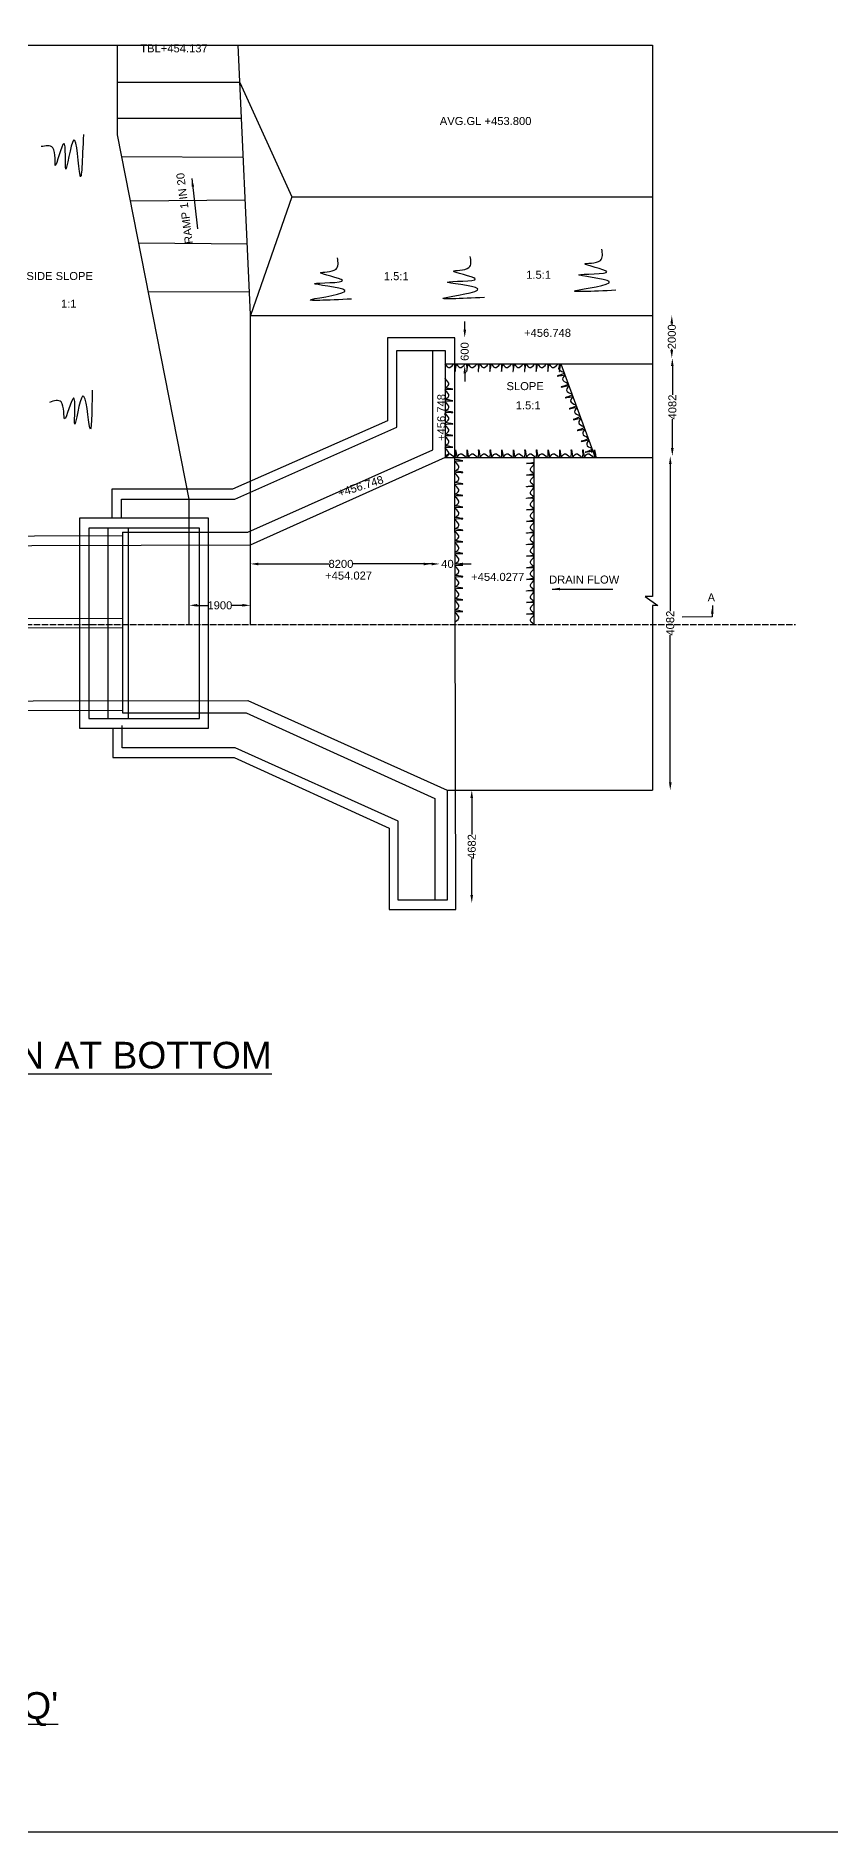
# Model space of a CAD drawing. Header units: millimetres. Extents: x -53216474 to -53196933, y 22129515 to 22144842.
# Drawn here: x -53209351 to -53204884, y 22129515 to 22139614 of the extents above; entities that cross this region are included whole.
import ezdxf

# ---------------------------------------------------------------- set-up
doc = ezdxf.new("R2010")
doc.units = ezdxf.units.MM
doc.header["$MEASUREMENT"] = 0
doc.header["$PDMODE"] = 32
doc.header["$PDSIZE"] = 28
doc.linetypes.add('ACAD_ISO02W100', pattern=[15, 12, -3])
for name, color, linetype in [('DIMENSION', 7, 'Continuous'), ('DRAWING', 2, 'Continuous'), ('TEXT', 7, 'Continuous')]:
    doc.layers.add(name, color=color, linetype=linetype)
doc.styles.get("Standard").update_dxf_attribs({"font": 'arial.ttf', "height": 45})
doc.dimstyles.get("Standard").update_dxf_attribs({"dimtxt": 45, "dimasz": 45, "dimexe": 0.18, "dimexo": 0.0625, "dimgap": 0.09, "dimtad": 0, "dimdec": 0, "dimzin": 0, "dimdsep": 46, "dimtxsty": 'Standard', "dimcen": 0.09, "dimse1": 1, "dimse2": 1, "dimadec": 0, "dimazin": 0, "dimtfac": 1, "dimtdec": 0, "dimtofl": 0, "dimtmove": 0, "dimatfit": 3, "dimfxl": 1, "dimtolj": 1, "dimtzin": 0, "dimarcsym": 0})

# ---------------------------------------------------------------- blocks, each defined once
blk = doc.blocks.new('*D102')
at = {"layer": 'Defpoints', "color": 0, "transparency": 16777216}
for p in [(-53208488, 22136423), (-53208144, 22136412), (-53208144, 22136412)]:
    blk.add_point(p, dxfattribs=at)
at = {"layer": 'DIMENSION', "color": 0, "lineweight": -2, "transparency": 16777216}
for p, q in [((-53208443, 22136412), (-53208381, 22136412)), ((-53208189, 22136412), (-53208251, 22136412))]:
    blk.add_line(p, q, dxfattribs=at)
at = {"layer": 'DIMENSION', "color": 0, "transparency": 16777216}
for points in [[(-53208443, 22136420), (-53208443, 22136405), (-53208488, 22136412)], [(-53208189, 22136420), (-53208189, 22136405), (-53208144, 22136412)]]:
    blk.add_solid(points, dxfattribs=at)
at = {"layer": 'DIMENSION', "color": 0, "transparency": 16777216, "insert": (-53208316, 22136412), "char_height": 45, "attachment_point": 5}
blk.add_mtext('\\A1;1900', dxfattribs=at)
blk = doc.blocks.new('*D103')
at = {"layer": 'Defpoints', "color": 0, "transparency": 16777216}
for p in [(-53207080, 22136644), (-53206993, 22136645), (-53206993, 22136645)]:
    blk.add_point(p, dxfattribs=at)
at = {"layer": 'DIMENSION', "color": 0, "lineweight": -2, "transparency": 16777216}
for p, q in [((-53207125, 22136645), (-53207170, 22136645)), ((-53206948, 22136645), (-53206903, 22136645))]:
    blk.add_line(p, q, dxfattribs=at)
at = {"layer": 'DIMENSION', "color": 0, "transparency": 16777216}
for points in [[(-53207125, 22136652), (-53207125, 22136637), (-53207080, 22136645)], [(-53206948, 22136652), (-53206948, 22136637), (-53206993, 22136645)]]:
    blk.add_solid(points, dxfattribs=at)
at = {"layer": 'DIMENSION', "color": 0, "transparency": 16777216, "insert": (-53207036, 22136645), "char_height": 45, "attachment_point": 5}
blk.add_mtext('\\A1;40', dxfattribs=at)
blk = doc.blocks.new('*D104')
at = {"layer": 'Defpoints', "color": 0, "transparency": 16777216}
for p in [(-53206901, 22135373), (-53206908, 22134739), (-53206899, 22134739)]:
    blk.add_point(p, dxfattribs=at)
at = {"layer": 'DIMENSION', "color": 0, "lineweight": -2, "transparency": 16777216}
for p, q in [((-53206899, 22135328), (-53206899, 22135124)), ((-53206899, 22134784), (-53206899, 22134988))]:
    blk.add_line(p, q, dxfattribs=at)
at = {"layer": 'DIMENSION', "color": 0, "transparency": 16777216}
for points in [[(-53206907, 22135328), (-53206892, 22135328), (-53206899, 22135373)], [(-53206907, 22134784), (-53206892, 22134784), (-53206899, 22134739)]]:
    blk.add_solid(points, dxfattribs=at)
at = {"layer": 'DIMENSION', "color": 0, "transparency": 16777216, "insert": (-53206899, 22135056), "char_height": 45, "attachment_point": 5, "rotation": 90}
blk.add_mtext('\\A1;4682', dxfattribs=at)
blk = doc.blocks.new('*D105')
at = {"layer": 'Defpoints', "color": 0, "transparency": 16777216}
for p in [(-53205783, 22137251), (-53205768, 22137251), (-53205780, 22135372)]:
    blk.add_point(p, dxfattribs=at)
at = {"layer": 'DIMENSION', "color": 0, "lineweight": -2, "transparency": 16777216}
for p, q in [((-53205783, 22137206), (-53205783, 22136380)), ((-53205783, 22135417), (-53205783, 22136244))]:
    blk.add_line(p, q, dxfattribs=at)
at = {"layer": 'DIMENSION', "color": 0, "transparency": 16777216}
for points in [[(-53205790, 22137206), (-53205775, 22137206), (-53205783, 22137251)], [(-53205790, 22135417), (-53205775, 22135417), (-53205783, 22135372)]]:
    blk.add_solid(points, dxfattribs=at)
at = {"layer": 'DIMENSION', "color": 0, "transparency": 16777216, "insert": (-53205783, 22136312), "char_height": 45, "attachment_point": 5, "rotation": 90}
blk.add_mtext('\\A1;4082', dxfattribs=at)
blk = doc.blocks.new('*D106')
at = {"layer": 'Defpoints', "color": 0, "transparency": 16777216}
for p in [(-53205777, 22137802), (-53205771, 22137802), (-53205783, 22137251)]:
    blk.add_point(p, dxfattribs=at)
at = {"layer": 'DIMENSION', "color": 0, "lineweight": -2, "transparency": 16777216}
for p, q in [((-53205771, 22137757), (-53205771, 22137595)), ((-53205771, 22137296), (-53205771, 22137459))]:
    blk.add_line(p, q, dxfattribs=at)
at = {"layer": 'DIMENSION', "color": 0, "transparency": 16777216}
for points in [[(-53205779, 22137757), (-53205764, 22137757), (-53205771, 22137802)], [(-53205779, 22137296), (-53205764, 22137296), (-53205771, 22137251)]]:
    blk.add_solid(points, dxfattribs=at)
at = {"layer": 'DIMENSION', "color": 0, "transparency": 16777216, "insert": (-53205771, 22137527), "char_height": 45, "attachment_point": 5, "rotation": 90}
blk.add_mtext('\\A1;4082', dxfattribs=at)
blk = doc.blocks.new('*D107')
at = {"layer": 'Defpoints', "color": 0, "transparency": 16777216}
for p in [(-53205774, 22138042), (-53205774, 22138042), (-53205771, 22137802)]:
    blk.add_point(p, dxfattribs=at)
at = {"layer": 'DIMENSION', "color": 0, "lineweight": -2, "transparency": 16777216}
for p, q in [((-53205774, 22137997), (-53205774, 22137989)), ((-53205774, 22137847), (-53205774, 22137854))]:
    blk.add_line(p, q, dxfattribs=at)
at = {"layer": 'DIMENSION', "color": 0, "transparency": 16777216}
for points in [[(-53205782, 22137997), (-53205767, 22137997), (-53205774, 22138042)], [(-53205782, 22137847), (-53205767, 22137847), (-53205774, 22137802)]]:
    blk.add_solid(points, dxfattribs=at)
at = {"layer": 'DIMENSION', "color": 0, "transparency": 16777216, "insert": (-53205774, 22137922), "char_height": 45, "attachment_point": 5, "rotation": 90}
blk.add_mtext('\\A1;2000', dxfattribs=at)
blk = doc.blocks.new('*D108')
at = {"layer": 'Defpoints', "color": 0, "transparency": 16777216}
for p in [(-53206993, 22137917), (-53206939, 22137917), (-53206993, 22137761)]:
    blk.add_point(p, dxfattribs=at)
at = {"layer": 'DIMENSION', "color": 0, "lineweight": -2, "transparency": 16777216}
for p, q in [((-53206939, 22137962), (-53206939, 22138007)), ((-53206939, 22137716), (-53206939, 22137671))]:
    blk.add_line(p, q, dxfattribs=at)
at = {"layer": 'DIMENSION', "color": 0, "transparency": 16777216}
for points in [[(-53206946, 22137962), (-53206931, 22137962), (-53206939, 22137917)], [(-53206946, 22137716), (-53206931, 22137716), (-53206939, 22137761)]]:
    blk.add_solid(points, dxfattribs=at)
at = {"layer": 'DIMENSION', "color": 0, "transparency": 16777216, "insert": (-53206939, 22137839), "char_height": 45, "attachment_point": 5, "rotation": 90}
blk.add_mtext('\\A1;600', dxfattribs=at)
blk = doc.blocks.new('*D116')
at = {"layer": 'Defpoints', "color": 0, "transparency": 16777216}
for p in [(-53207125, 22136645), (-53207125, 22136645), (-53208144, 22136641)]:
    blk.add_point(p, dxfattribs=at)
at = {"layer": 'DIMENSION', "color": 0, "lineweight": -2, "transparency": 16777216}
for p, q in [((-53208099, 22136645), (-53207702, 22136645)), ((-53207170, 22136645), (-53207567, 22136645))]:
    blk.add_line(p, q, dxfattribs=at)
at = {"layer": 'DIMENSION', "color": 0, "transparency": 16777216}
for points in [[(-53208099, 22136652), (-53208099, 22136637), (-53208144, 22136645)], [(-53207170, 22136652), (-53207170, 22136637), (-53207125, 22136645)]]:
    blk.add_solid(points, dxfattribs=at)
at = {"layer": 'DIMENSION', "color": 0, "transparency": 16777216, "insert": (-53207635, 22136645), "char_height": 45, "attachment_point": 5}
blk.add_mtext('\\A1;8200', dxfattribs=at)

msp = doc.modelspace()

# ---------------------------------------------------------------- linework, layer by layer
at = {"layer": 'DIMENSION', "color": 0}
msp.add_lwpolyline([(-53196944.4, 22129515.1), (-53216474.1, 22129515.1), (-53216474.1, 22144841.9), (-53196944.4, 22144841.9)], close=True, dxfattribs=at)
at = {"layer": 'DRAWING', "color": 0}
for points in [[(-53214576, 22135355.9), (-53215661, 22135355.9), (-53215661, 22139562), (-53205881.9, 22139562), (-53205881.9, 22136462.1), (-53205923.5, 22136462.1), (-53205852.4, 22136411.7), (-53205881.9, 22136411.7), (-53205881.9, 22135372.6)], [(-53208487.7, 22136304.9), (-53208487.7, 22137009.8), (-53208892.6, 22139056.9), (-53208892.6, 22139562)], [(-53208144.1, 22136304.9), (-53208144.1, 22138047.6), (-53208213.4, 22139562)], [(-53208203.8, 22139352.2), (-53208892.6, 22139352.2)], [(-53208203.8, 22139352.2), (-53207911.1, 22138709.4), (-53208144.1, 22138042.2), (-53205881.9, 22138042.2)], [(-53208194.5, 22139150), (-53208892.6, 22139150)], [(-53208868.6, 22138935.6), (-53208184.5, 22138932)], [(-53208173.5, 22138690.6), (-53208819, 22138684.7)], [(-53207911.1, 22138709.4), (-53205881.9, 22138709.4)], [(-53208772.6, 22138450.2), (-53208162.2, 22138444)], [(-53208149.8, 22138173.3), (-53208718.2, 22138175.3)], [(-53206994, 22137246.1), (-53206994, 22137916.9), (-53207373.8, 22137916.9), (-53207373.8, 22137449.9), (-53208244.3, 22137065.5), (-53208922.8, 22137065.5), (-53208922.8, 22136903.1)], [(-53207117.6, 22137844.5), (-53207048.2, 22137844.5), (-53207048.2, 22137243.9), (-53208146.1, 22136750.9), (-53211828.8, 22136739.8)], [(-53208869.8, 22136903.1), (-53208869.8, 22137009.8), (-53208232.7, 22137009.8), (-53207320, 22137414.7), (-53207320, 22137844.5), (-53207117.6, 22137844.5)], [(-53208862.7, 22136824.1), (-53208158.7, 22136824.1), (-53207117.6, 22137286.1), (-53207117.6, 22137844.5)], [(-53207048.2, 22137769.6), (-53205881.9, 22137769.6)], [(-53206399, 22137769.6), (-53206204.6, 22137243.9)], [(-53208917, 22135721.3), (-53208917, 22135557.4), (-53208235.4, 22135557.4), (-53207363.4, 22135159), (-53207363.4, 22134702.4), (-53206988.3, 22134702.4), (-53206994, 22137246.1)], [(-53207048.2, 22137243.9), (-53205881.9, 22137243.9)], [(-53206549.3, 22137243.9), (-53206549.3, 22136304.9)], [(-53211833, 22136792.9), (-53208862.7, 22136805.7)], [(-53208946.6, 22136846.1), (-53208946.6, 22135776.8)], [(-53208862.7, 22136824.1), (-53208862.7, 22135807.4), (-53208168.3, 22135807.4), (-53207107.6, 22135326.4), (-53207107.6, 22134754.3)], [(-53208830.2, 22135776.8), (-53208830.2, 22136846.1)], [(-53211833, 22136335.7), (-53208862.7, 22136339.7)], [(-53208862.7, 22136286.3), (-53211833, 22136280.5)], [(-53211782.2, 22135871.3), (-53208159.2, 22135876.2), (-53207037.3, 22135372.6), (-53207037.3, 22134754.3), (-53207313, 22134754.3), (-53207313, 22135199), (-53208230, 22135611.4), (-53208865.7, 22135611.4), (-53208865.7, 22135735.9)], [(-53211833, 22135813.2), (-53208862.7, 22135822.1)], [(-53207037.3, 22135372.6), (-53205881.9, 22135372.6)]]:
    msp.add_lwpolyline(points, dxfattribs=at)
for points in [[(-53208380.3, 22136903.1), (-53209105.5, 22136903.1), (-53209105.5, 22135721.3), (-53208380.3, 22135721.3)], [(-53209053.8, 22135776.8), (-53208430, 22135776.8), (-53208430, 22136846.1), (-53209053.8, 22136846.1)]]:
    msp.add_lwpolyline(points, close=True, dxfattribs=at)
at = {"layer": 'DRAWING', "color": 0, "linetype": 'ACAD_ISO02W100', "ltscale": 3}
msp.add_lwpolyline([(-53215661.7, 22136304.9), (-53205079.3, 22136304.9)], dxfattribs=at)
at = {"layer": 'DRAWING', "color": 0}
for points in [[(-53209083.7, 22139059.2), (-53209102.5, 22138831.2), (-53209138.8, 22139027.2), (-53209182.9, 22138865.3), (-53209192.9, 22139009.6), (-53209241.4, 22138884.1), (-53209255.7, 22138984.3), (-53209321.8, 22138990.9)], [(-53207575.1, 22138133.9), (-53207800.4, 22138132.5), (-53207612.4, 22138183), (-53207783.2, 22138221.2), (-53207626.2, 22138238.8), (-53207749.4, 22138282.4), (-53207662.5, 22138302.5), (-53207654.4, 22138365.4)], [(-53206828.1, 22138142.8), (-53207053.4, 22138141.3), (-53206865.4, 22138191.9), (-53207036.2, 22138230), (-53206879.2, 22138247.7), (-53207002.4, 22138291.3), (-53206915.5, 22138311.3), (-53206907.4, 22138374.2)], [(-53206088.6, 22138183.3), (-53206313.9, 22138181.9), (-53206125.8, 22138232.4), (-53206296.7, 22138270.5), (-53206139.7, 22138288.2), (-53206262.9, 22138331.8), (-53206176, 22138351.8), (-53206167.9, 22138414.8)], [(-53207050.5, 22137769.6), (-53207023.5, 22137749.6), (-53206996.8, 22137769.6), (-53206993.3, 22137726.8), (-53206985.4, 22137769.6)], [(-53206985.4, 22137769.6), (-53206958.4, 22137749.6), (-53206931.6, 22137769.6), (-53206928.1, 22137726.8), (-53206920.2, 22137769.6)], [(-53206920.2, 22137769.6), (-53206893.2, 22137749.6), (-53206866.5, 22137769.6), (-53206863, 22137726.8), (-53206855.1, 22137769.6)], [(-53206855.1, 22137769.6), (-53206828.1, 22137749.6), (-53206801.3, 22137769.6), (-53206797.8, 22137726.8), (-53206789.9, 22137769.6)], [(-53206789.9, 22137769.6), (-53206762.9, 22137749.6), (-53206736.2, 22137769.6), (-53206732.7, 22137726.8), (-53206724.8, 22137769.6)], [(-53206724.8, 22137769.6), (-53206697.8, 22137749.6), (-53206671, 22137769.6), (-53206667.5, 22137726.8), (-53206659.6, 22137769.6)], [(-53206659.6, 22137769.6), (-53206632.6, 22137749.6), (-53206605.9, 22137769.6), (-53206602.4, 22137726.8), (-53206594.5, 22137769.6)], [(-53206594.5, 22137769.6), (-53206567.5, 22137749.6), (-53206540.7, 22137769.6), (-53206537.2, 22137726.8), (-53206529.3, 22137769.6)], [(-53206529.3, 22137769.6), (-53206502.3, 22137749.6), (-53206475.6, 22137769.6), (-53206472.1, 22137726.8), (-53206464.2, 22137769.6)], [(-53206464.2, 22137769.6), (-53206437.2, 22137749.6), (-53206410.4, 22137769.6), (-53206406.9, 22137726.8), (-53206399, 22137769.6)], [(-53206399, 22137769.6), (-53206408.4, 22137737.3), (-53206380.4, 22137719.1), (-53206419.3, 22137701.1), (-53206376.4, 22137708.4)], [(-53206376.4, 22137708.4), (-53206385.8, 22137676.2), (-53206357.8, 22137658), (-53206396.7, 22137640), (-53206353.9, 22137647.3)], [(-53209034.4, 22137622.7), (-53209047, 22137409.7), (-53209088, 22137588.1), (-53209132.2, 22137431.1), (-53209138.5, 22137578), (-53209189, 22137461.4), (-53209209.1, 22137555.9), (-53209274.8, 22137553.4)], [(-53207048.2, 22137569.7), (-53207028.2, 22137596.7), (-53207048.2, 22137623.5), (-53207005.5, 22137626.9), (-53207048.2, 22137634.8)], [(-53207048.2, 22137504.5), (-53207028.2, 22137531.5), (-53207048.2, 22137558.3), (-53207005.5, 22137561.8), (-53207048.2, 22137569.7)], [(-53206353.9, 22137647.3), (-53206363.2, 22137615.1), (-53206335.2, 22137596.9), (-53206374.1, 22137578.9), (-53206331.3, 22137586.2)], [(-53206331.3, 22137586.2), (-53206340.7, 22137554), (-53206312.7, 22137535.8), (-53206351.5, 22137517.7), (-53206308.7, 22137525.1)], [(-53207048.2, 22137439.4), (-53207028.2, 22137466.4), (-53207048.2, 22137493.2), (-53207005.5, 22137496.6), (-53207048.2, 22137504.5)], [(-53206308.7, 22137525.1), (-53206318.1, 22137492.9), (-53206290.1, 22137474.7), (-53206329, 22137456.6), (-53206286.2, 22137464)], [(-53206286.2, 22137464), (-53206295.5, 22137431.8), (-53206267.5, 22137413.6), (-53206306.4, 22137395.5), (-53206263.6, 22137402.9)], [(-53207048.2, 22137374.2), (-53207028.2, 22137401.2), (-53207048.2, 22137428), (-53207005.5, 22137431.5), (-53207048.2, 22137439.4)], [(-53207048.2, 22137309.1), (-53207028.2, 22137336.1), (-53207048.2, 22137362.9), (-53207005.5, 22137366.3), (-53207048.2, 22137374.2)], [(-53206263.6, 22137402.9), (-53206272.9, 22137370.6), (-53206245, 22137352.4), (-53206283.8, 22137334.4), (-53206241, 22137341.8)], [(-53207048.2, 22137243.9), (-53207028.2, 22137270.9), (-53207048.2, 22137297.7), (-53207005.5, 22137301.2), (-53207048.2, 22137309.1)], [(-53207048.2, 22137243.9), (-53207021.2, 22137263.9), (-53206994.4, 22137243.9), (-53206991, 22137286.7), (-53206983, 22137243.9)], [(-53206983, 22137243.9), (-53206956, 22137263.9), (-53206929.3, 22137243.9), (-53206925.8, 22137286.7), (-53206917.9, 22137243.9)], [(-53206917.9, 22137243.9), (-53206890.9, 22137263.9), (-53206864.1, 22137243.9), (-53206860.7, 22137286.7), (-53206852.7, 22137243.9)], [(-53206852.7, 22137243.9), (-53206825.7, 22137263.9), (-53206799, 22137243.9), (-53206795.5, 22137286.7), (-53206787.6, 22137243.9)], [(-53206787.6, 22137243.9), (-53206760.6, 22137263.9), (-53206733.8, 22137243.9), (-53206730.4, 22137286.7), (-53206722.4, 22137243.9)], [(-53206722.4, 22137243.9), (-53206695.4, 22137263.9), (-53206668.7, 22137243.9), (-53206665.2, 22137286.7), (-53206657.3, 22137243.9)], [(-53206657.3, 22137243.9), (-53206630.3, 22137263.9), (-53206603.5, 22137243.9), (-53206600.1, 22137286.7), (-53206592.1, 22137243.9)], [(-53206592.1, 22137243.9), (-53206565.1, 22137263.9), (-53206538.4, 22137243.9), (-53206534.9, 22137286.7), (-53206527, 22137243.9)], [(-53206527, 22137243.9), (-53206500, 22137263.9), (-53206473.2, 22137243.9), (-53206469.8, 22137286.7), (-53206461.8, 22137243.9)], [(-53206461.8, 22137243.9), (-53206434.8, 22137263.9), (-53206408.1, 22137243.9), (-53206404.6, 22137286.7), (-53206396.7, 22137243.9)], [(-53206396.7, 22137243.9), (-53206369.7, 22137263.9), (-53206342.9, 22137243.9), (-53206339.5, 22137286.7), (-53206331.5, 22137243.9)], [(-53206331.5, 22137243.9), (-53206304.5, 22137263.9), (-53206277.8, 22137243.9), (-53206274.3, 22137286.7), (-53206266.4, 22137243.9)], [(-53206241, 22137341.8), (-53206250.4, 22137309.5), (-53206222.4, 22137291.3), (-53206261.3, 22137273.3), (-53206218.4, 22137280.6)], [(-53206266.4, 22137243.9), (-53206239.4, 22137263.9), (-53206212.6, 22137243.9), (-53206209.2, 22137286.7), (-53206201.2, 22137243.9)], [(-53206991.9, 22137167.2), (-53206971.9, 22137194.2), (-53206991.9, 22137220.9), (-53206949.2, 22137224.4), (-53206991.9, 22137232.3)], [(-53206991.9, 22137102), (-53206971.9, 22137129), (-53206991.9, 22137155.8), (-53206949.2, 22137159.2), (-53206991.9, 22137167.2)], [(-53206549.3, 22137151.8), (-53206569.3, 22137178.8), (-53206549.3, 22137205.6), (-53206592.1, 22137209), (-53206549.3, 22137217)], [(-53206549.3, 22137086.7), (-53206569.3, 22137113.6), (-53206549.3, 22137140.4), (-53206592.1, 22137143.9), (-53206549.3, 22137151.8)], [(-53206991.9, 22137036.9), (-53206971.9, 22137063.9), (-53206991.9, 22137090.6), (-53206949.2, 22137094.1), (-53206991.9, 22137102)], [(-53206549.3, 22137021.5), (-53206569.3, 22137048.5), (-53206549.3, 22137075.3), (-53206592.1, 22137078.7), (-53206549.3, 22137086.7)], [(-53206991.9, 22136971.7), (-53206971.9, 22136998.7), (-53206991.9, 22137025.5), (-53206949.2, 22137028.9), (-53206991.9, 22137036.9)], [(-53206991.9, 22136906.6), (-53206971.9, 22136933.6), (-53206991.9, 22136960.3), (-53206949.2, 22136963.8), (-53206991.9, 22136971.7)], [(-53206549.3, 22136956.4), (-53206569.3, 22136983.3), (-53206549.3, 22137010.1), (-53206592.1, 22137013.6), (-53206549.3, 22137021.5)], [(-53206549.3, 22136891.2), (-53206569.3, 22136918.2), (-53206549.3, 22136945), (-53206592.1, 22136948.4), (-53206549.3, 22136956.4)], [(-53206991.9, 22136841.4), (-53206971.9, 22136868.4), (-53206991.9, 22136895.2), (-53206949.2, 22136898.7), (-53206991.9, 22136906.6)], [(-53206549.3, 22136826.1), (-53206569.3, 22136853), (-53206549.3, 22136879.8), (-53206592.1, 22136883.3), (-53206549.3, 22136891.2)], [(-53206991.9, 22136776.3), (-53206971.9, 22136803.3), (-53206991.9, 22136830), (-53206949.2, 22136833.5), (-53206991.9, 22136841.4)], [(-53206991.9, 22136711.1), (-53206971.9, 22136738.1), (-53206991.9, 22136764.9), (-53206949.2, 22136768.4), (-53206991.9, 22136776.3)], [(-53206549.3, 22136760.9), (-53206569.3, 22136787.9), (-53206549.3, 22136814.7), (-53206592.1, 22136818.1), (-53206549.3, 22136826.1)], [(-53206549.3, 22136695.8), (-53206569.3, 22136722.8), (-53206549.3, 22136749.5), (-53206592.1, 22136753), (-53206549.3, 22136760.9)], [(-53206991.9, 22136646), (-53206971.9, 22136673), (-53206991.9, 22136699.7), (-53206949.2, 22136703.2), (-53206991.9, 22136711.1)], [(-53206991.9, 22136580.8), (-53206971.9, 22136607.8), (-53206991.9, 22136634.6), (-53206949.2, 22136638.1), (-53206991.9, 22136646)], [(-53206549.3, 22136630.6), (-53206569.3, 22136657.6), (-53206549.3, 22136684.4), (-53206592.1, 22136687.8), (-53206549.3, 22136695.8)], [(-53206991.9, 22136515.7), (-53206971.9, 22136542.7), (-53206991.9, 22136569.4), (-53206949.2, 22136572.9), (-53206991.9, 22136580.8)], [(-53206549.3, 22136565.5), (-53206569.3, 22136592.5), (-53206549.3, 22136619.2), (-53206592.1, 22136622.7), (-53206549.3, 22136630.6)], [(-53206549.3, 22136500.3), (-53206569.3, 22136527.3), (-53206549.3, 22136554.1), (-53206592.1, 22136557.5), (-53206549.3, 22136565.5)], [(-53206991.9, 22136450.5), (-53206971.9, 22136477.5), (-53206991.9, 22136504.3), (-53206949.2, 22136507.8), (-53206991.9, 22136515.7)], [(-53206991.9, 22136385.4), (-53206971.9, 22136412.4), (-53206991.9, 22136439.1), (-53206949.2, 22136442.6), (-53206991.9, 22136450.5)], [(-53206549.3, 22136435.2), (-53206569.3, 22136462.2), (-53206549.3, 22136488.9), (-53206592.1, 22136492.4), (-53206549.3, 22136500.3)], [(-53206991.9, 22136320.2), (-53206971.9, 22136347.2), (-53206991.9, 22136374), (-53206949.2, 22136377.5), (-53206991.9, 22136385.4)], [(-53206549.3, 22136370), (-53206569.3, 22136397), (-53206549.3, 22136423.8), (-53206592.1, 22136427.2), (-53206549.3, 22136435.2)], [(-53206549.3, 22136304.9), (-53206569.3, 22136331.9), (-53206549.3, 22136358.6), (-53206592.1, 22136362.1), (-53206549.3, 22136370)]]:
    msp.add_spline(points, degree=3, dxfattribs=at)
msp.add_open_spline([(-53207048.2, 22137634.8), (-53207036.5, 22137643.3), (-53207013.3, 22137660.2), (-53207052.9, 22137685.3), (-53207047.1, 22137690.2), (-53207045.8, 22137690.8)], degree=3, knots=[0, 0, 0, 0, 33.5680739, 66.9498892, 72.5483205, 72.5483205, 72.5483205, 72.5483205], dxfattribs=at)
msp.add_open_spline([(-53206224, 22137295.6), (-53206224.4, 22137288.6), (-53206224.9, 22137280.4), (-53206225.4, 22137272.2)], degree=3, dxfattribs=at)

# ---------------------------------------------------------------- texts
at = {"layer": 'TEXT', "color": 0}
for s, height, p in [('TBL+454.137', 45, (-53208763.6, 22139521.2)), ('AVG.GL +453.800', 45, (-53207079, 22139112.6)), ('SIDE SLOPE', 45, (-53209403.8, 22138241.2)), ('1.5:1', 45, (-53207393.9, 22138240.3)), ('1.5:1', 45, (-53206593.2, 22138248.2)), ('1:1', 45, (-53209209.5, 22138085.5)), ('+456.748', 45, (-53206605, 22137921.6)), ('SLOPE', 45, (-53206703.8, 22137622.1)), ('1.5:1', 45, (-53206651.8, 22137514.2)), ('+454.027', 45, (-53207723.9, 22136557.1)), ('+454.0277', 45, (-53206902.6, 22136549.6)), ('DRAIN FLOW', 45, (-53206464.2, 22136534.5)), ('A', 45, (-53205572.9, 22136433.9)), ('%%UALF PLAN AT TOP AND HALF PLAN AT BOTTOM', 150, (-53212808.7, 22133808.1)), ("%%USECTIONAL ELEVATION ON 'PQ'", 150, (-53212460.2, 22130151.9))]:
    msp.add_text(s, height=height, dxfattribs=at).set_placement(p)
for s, rotation, p in [('RAMP 1 IN 20', 97.15686, (-53208467.4, 22138447.1)), ('+456.748', 90, (-53207048.2, 22137336.1)), ('+456.748', 17.49217, (-53207643.1, 22137020.5))]:
    msp.add_text(s, height=45, rotation=rotation, dxfattribs=at).set_placement(p)

# ---------------------------------------------------------------- dimensions: what is measured, and where the dimension line sits
at = {"layer": 'DIMENSION', "color": 0}
for base, p1, p2, text, picture, middle in [((-53206938.6, 22137916.9), (-53206993.1, 22137761), (-53206993.1, 22137916.9), '600', '*D108', (-53206938.6, 22137839)), ((-53205774, 22138041.6), (-53205771.4, 22137801.8), (-53205774, 22138041.6), '2000', '*D107', (-53205774, 22137921.7)), ((-53205771.4, 22137801.8), (-53205782.9, 22137251.3), (-53205777.3, 22137801.8), '4082', '*D106', (-53205771.4, 22137526.6)), ((-53205782.9, 22137251.3), (-53205780.1, 22135372.2), (-53205768.2, 22137251.3), '4082', '*D105', (-53205782.9, 22136311.7)), ((-53206899.4, 22134738.7), (-53206901.3, 22135372.6), (-53206907.8, 22134738.7), '4682', '*D104', (-53206899.4, 22135055.6))]:
    dim = msp.add_linear_dim(base=base, p1=p1, p2=p2, angle=90, text=text, dimstyle='Standard', dxfattribs=at)
    dim.commit()
    dim.dimension.update_dxf_attribs({"geometry": picture, "text_midpoint": middle})
for base, p1, p2, text, picture, middle in [((-53207125.3, 22136644.6), (-53208144.1, 22136640.7), (-53207125.3, 22136644.6), '8200', '*D116', (-53207634.7, 22136644.6)), ((-53206992.6, 22136644.6), (-53207080.3, 22136644.4), (-53206992.6, 22136644.6), '40', '*D103', (-53207036.5, 22136644.6)), ((-53208144.1, 22136412.1), (-53208487.7, 22136423.3), (-53208144.1, 22136412.1), '1900', '*D102', (-53208315.9, 22136412.1))]:
    dim = msp.add_linear_dim(base=base, p1=p1, p2=p2, text=text, dimstyle='Standard', dxfattribs=at)
    dim.commit()
    dim.dimension.update_dxf_attribs({"geometry": picture, "text_midpoint": middle})

# ---------------------------------------------------------------- leaders
for points in [[(-53208473.1, 22138811), (-53208441.5, 22138528.5)], [(-53206447.4, 22136503.9), (-53206105.3, 22136502.9)], [(-53205545.8, 22136410.3), (-53205546.5, 22136347.7), (-53205716, 22136345)]]:
    msp.add_leader(points, dimstyle='Standard', override={"dimgap": 0.09, "dimtad": 0}, dxfattribs=at)

doc.saveas('drawing.dxf')
